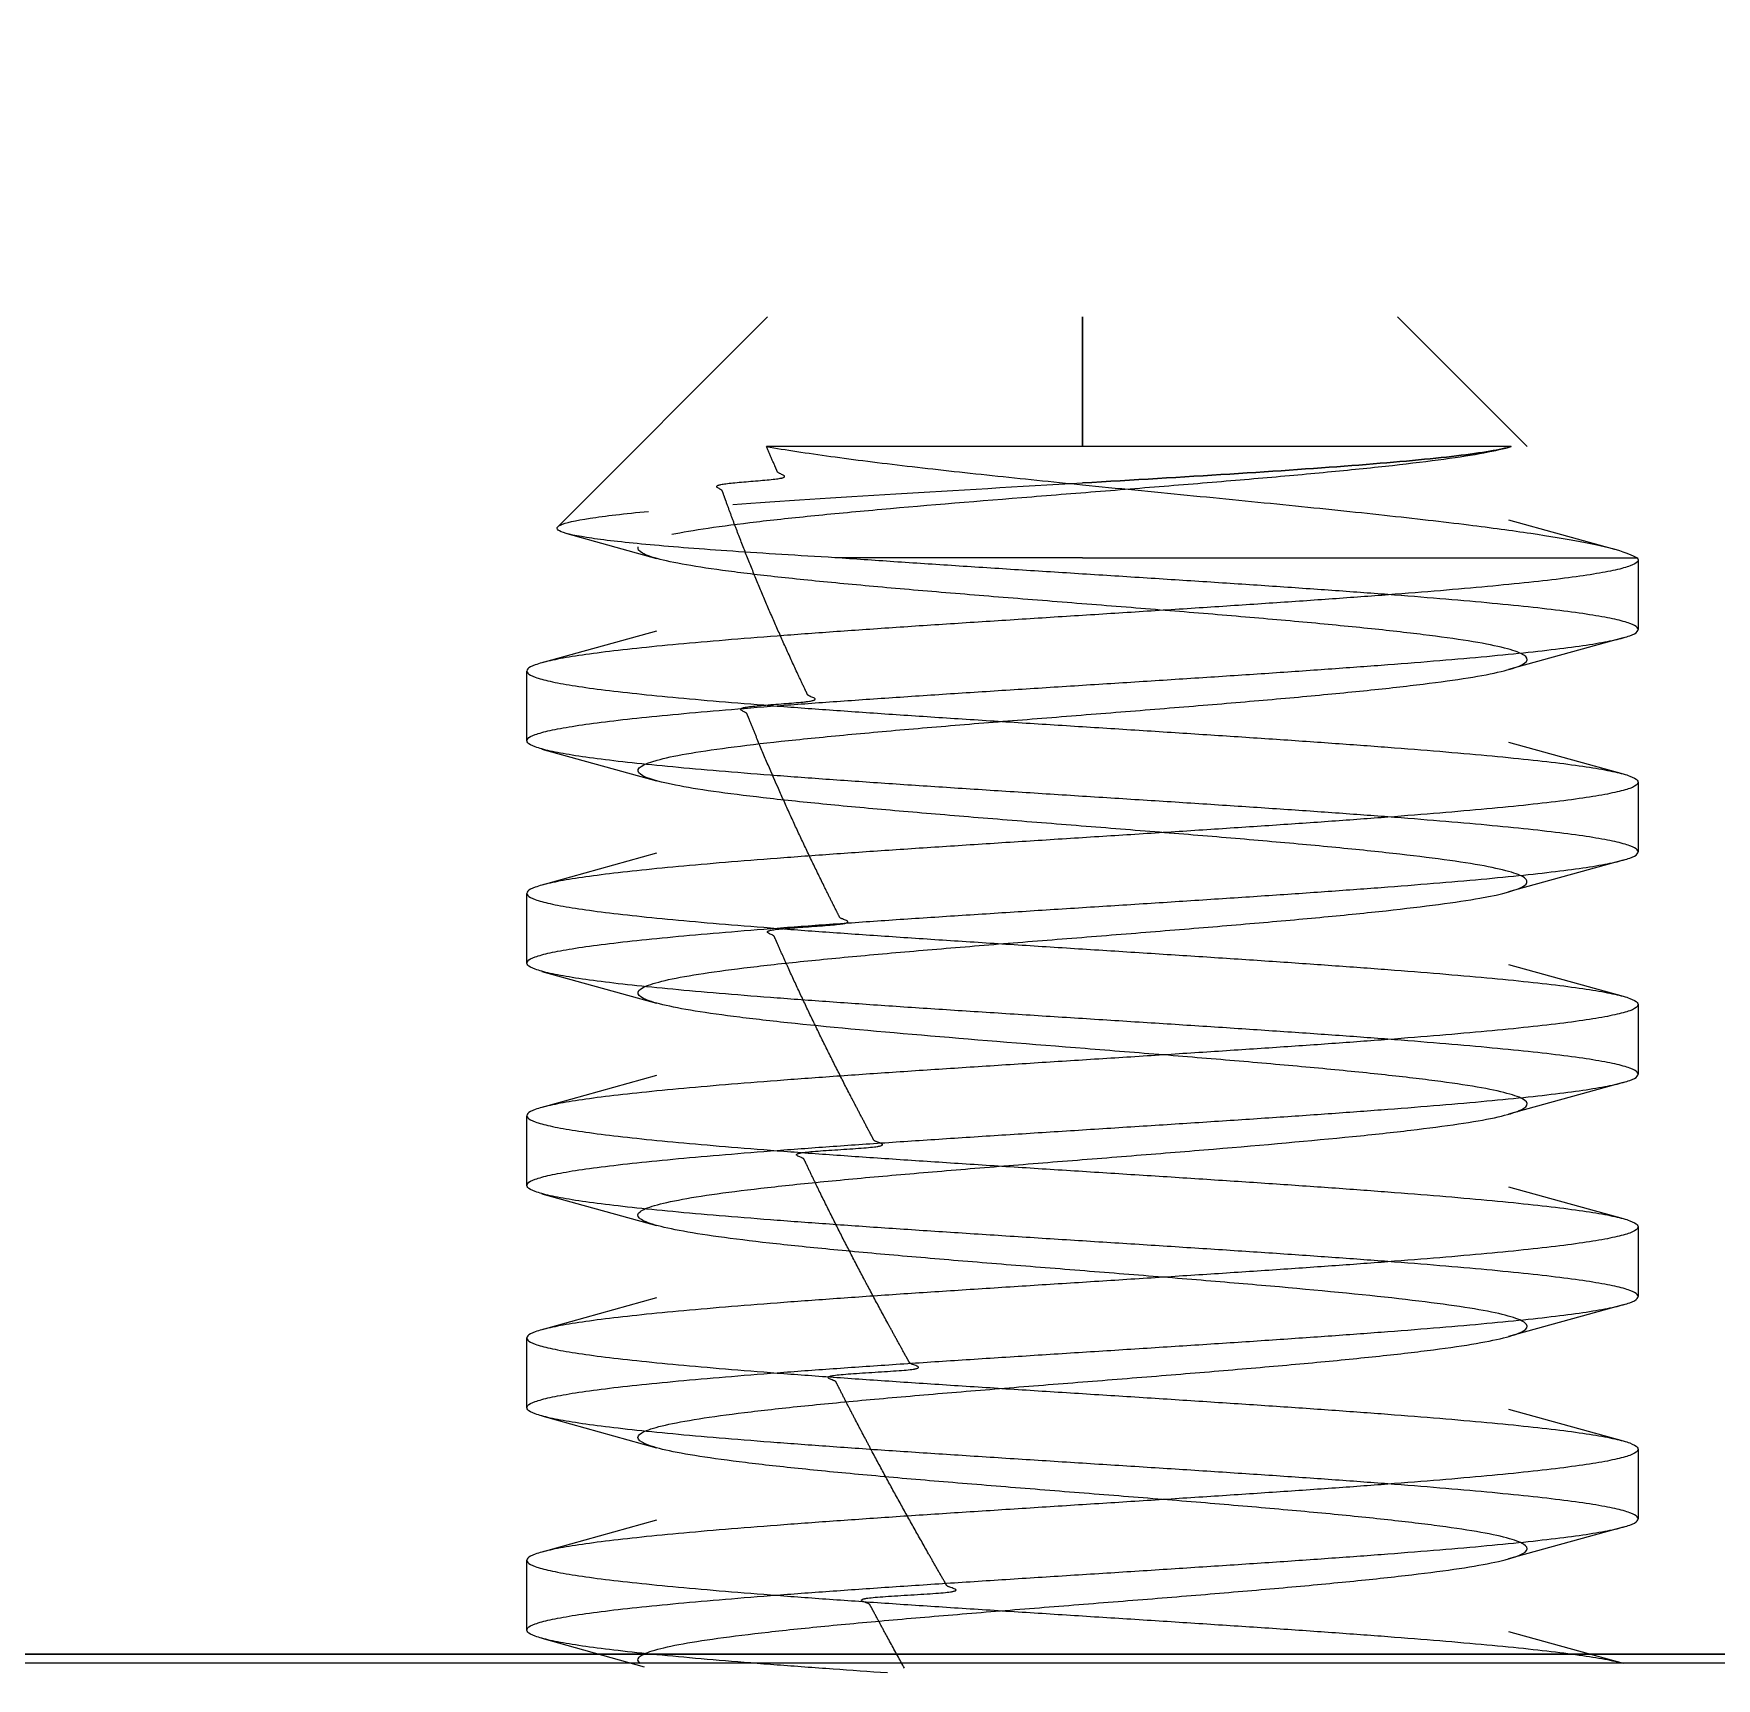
# Model space of a CAD drawing. Header units: millimetres. Extents: x -69706 to 52883, y -6882 to 68885.
# Drawn here: x 41356.4 to 41401.82, y 66761.33 to 66805.72 of the extents above; entities that cross this region are included whole.
import ezdxf

# ---------------------------------------------------------------- set-up
doc = ezdxf.new("R2010")
doc.units = ezdxf.units.MM
doc.layers.add('XFM7P20PCW$0$M-EQPM-2', color=252, linetype='Continuous', lineweight=9)
doc.layers.add('XFM7P20PCW$0$M-EQPM-3', color=252, linetype='Continuous', lineweight=9)
doc.layers.add('XFM7P20PCW$0$SH-TEXT', color=252, linetype='Continuous')
doc.styles.add('XFM7P20PCW$0$aa-txt', font='isocp.shx', dxfattribs={"bigfont": 'chineset'})
doc.dimstyles.new('XFM7P20PCW$0$adim-5', dxfattribs={"dimscale": 10, "dimtxt": 0.25, "dimasz": 0.25, "dimexe": 0.1, "dimexo": 0.5, "dimgap": 0.15, "dimtad": 0, "dimdec": 4, "dimlfac": 5, "dimdsep": 46, "dimtxsty": 'XFM7P20PCW$0$aa-txt', "dimcen": 2.5, "dimclrd": 3, "dimclre": 3, "dimclrt": 256, "dimadec": 0, "dimazin": 0, "dimtfac": 1, "dimtdec": 4, "dimtmove": 0, "dimatfit": 3, "dimfxl": 1, "dimtolj": 1, "dimtzin": 0, "dimarcsym": 0})

# ---------------------------------------------------------------- blocks, each defined once
blk = doc.blocks.new('XFM7P20PCW$0$A$C33a3deab')
at = {"layer": 'XFM7P20PCW$0$M-EQPM-2'}
for p, q in [((481.5, 2006), (478, 2002.5)), ((504.165, 2000.335), (498.5, 2006)), ((478.426, 2002.5), (490, 2002.5)), ((478.481, 2002.484), (478.498, 2002.479)), ((490, 2002.5), (498.531, 2002.5)), ((478.498, 2000.521), (475.641, 1999.728)), ((503.924, 2000.152), (501.502, 1999.479)), ((490, 1999.5), (475.029, 1999.5)), ((490, 1999.5), (496.682, 1999.5)), ((475, 1999.441), (475, 1997.559)), ((475.407, 1997.336), (478.498, 1996.479)), ((501.501, 1997.521), (504.593, 1996.664)), ((505, 1994.559), (505, 1996.441)), ((478.498, 1994.521), (475.407, 1993.664)), ((504.593, 1994.336), (501.502, 1993.479)), ((475, 1993.441), (475, 1991.559)), ((475.407, 1991.336), (478.499, 1990.479)), ((501.502, 1991.521), (504.593, 1990.664)), ((505, 1988.559), (505, 1990.441)), ((478.498, 1988.521), (475.407, 1987.664)), ((504.593, 1988.336), (501.502, 1987.479)), ((475, 1987.441), (475, 1985.559)), ((501.502, 1985.521), (504.593, 1984.664)), ((475.407, 1985.336), (478.498, 1984.479)), ((505, 1982.559), (505, 1984.441)), ((478.498, 1982.521), (475.407, 1981.664)), ((504.593, 1982.336), (501.502, 1981.479)), ((475, 1981.441), (475, 1979.559)), ((501.502, 1979.521), (504.593, 1978.664)), ((475.407, 1979.336), (478.498, 1978.479)), ((505, 1976.559), (505, 1978.441)), ((478.498, 1976.521), (475.407, 1975.664)), ((504.593, 1976.336), (501.502, 1975.479)), ((475, 1975.441), (475, 1973.559)), ((475.407, 1973.336), (478.498, 1972.479)), ((501.501, 1973.521), (504.593, 1972.664)), ((505, 1970.559), (505, 1972.441)), ((478.498, 1970.521), (475.407, 1969.664)), ((504.593, 1970.336), (501.833, 1969.571))]:
    blk.add_line(p, q, dxfattribs=at)
at = {"layer": 'XFM7P20PCW$0$M-EQPM-2', "flags": 128}
for points in [[(490, 2002.5), (490, 2003.375), (490, 2004.25), (490, 2005.125), (490, 2006)], [(490, 2006), (490, 2005.125), (490, 2004.25), (490, 2003.375), (490, 2002.5)]]:
    blk.add_lwpolyline(points, dxfattribs=at)
at = {"layer": 'XFM7P20PCW$0$M-EQPM-2'}
for points, knots in [([(490, 2001.518), (488.641, 2001.597), (485.946, 2001.756), (482.986, 2001.959), (481.048, 2002.123), (479.458, 2002.289), (478.702, 2002.415), (478.426, 2002.5)], [0, 0, 0, 0, 0.25, 0.5, 0.625, 0.75, 1, 1, 1, 1]), ([(501.086, 2000.131), (500.815, 2000.187), (500.156, 2000.3), (498.85, 2000.469), (497.262, 2000.638), (494.846, 2000.864), (492.09, 2001.09), (489.245, 2001.315), (487.131, 2001.485), (485.107, 2001.654), (483.245, 2001.823), (481.59, 2001.992), (480.195, 2002.161), (479.107, 2002.331), (478.613, 2002.444), (478.426, 2002.5)], [0.98632812, 0.98632812, 0.98632812, 0.98632812, 0.98730469, 0.98828125, 0.98925781, 0.99023438, 0.9921875, 0.99316406, 0.99414062, 0.99511719, 0.99609375, 0.99707031, 0.99804688, 0.99902344, 1, 1, 1, 1]), ([(478.426, 2002.5), (478.702, 2002.415), (479.458, 2002.289), (481.048, 2002.123), (482.986, 2001.959), (485.946, 2001.756), (488.641, 2001.597), (490, 2001.518)], [0, 0, 0, 0, 0.25, 0.375, 0.5, 0.75, 1, 1, 1, 1]), ([(494.805, 1969.528), (494.869, 1969.643), (494.964, 1969.814), (495.09, 1970.044), (495.184, 1970.215), (495.262, 1970.358), (495.324, 1970.472), (495.371, 1970.558), (495.409, 1970.63), (495.44, 1970.687), (495.464, 1970.73), (495.487, 1970.773), (495.51, 1970.816), (495.533, 1970.859), (495.556, 1970.902), (495.579, 1970.944), (495.602, 1970.987), (495.625, 1971.03), (495.644, 1971.066), (495.659, 1971.095), (495.671, 1971.116), (495.682, 1971.137), (495.694, 1971.159), (495.703, 1971.177), (495.711, 1971.191), (495.717, 1971.202), (495.722, 1971.213), (495.728, 1971.223), (495.734, 1971.234), (495.739, 1971.244), (495.747, 1971.255), (495.766, 1971.266), (495.788, 1971.277), (495.824, 1971.291), (495.873, 1971.309), (495.928, 1971.331), (495.96, 1971.349), (495.969, 1971.363), (495.967, 1971.374), (495.955, 1971.384), (495.929, 1971.395), (495.896, 1971.404), (495.861, 1971.411), (495.802, 1971.422), (495.667, 1971.438), (495.402, 1971.46), (495.079, 1971.481), (494.724, 1971.502), (494.364, 1971.524), (494.028, 1971.545), (493.744, 1971.567), (493.597, 1971.583), (493.532, 1971.594), (493.494, 1971.601), (493.458, 1971.61), (493.43, 1971.621), (493.415, 1971.631), (493.413, 1971.642), (493.424, 1971.656), (493.458, 1971.674), (493.519, 1971.696), (493.573, 1971.713), (493.612, 1971.728), (493.632, 1971.737), (493.648, 1971.745), (493.658, 1971.752), (493.666, 1971.761), (493.671, 1971.771), (493.677, 1971.781), (493.683, 1971.792), (493.689, 1971.803), (493.696, 1971.814), (493.704, 1971.828), (493.714, 1971.846), (493.726, 1971.867), (493.739, 1971.889), (493.751, 1971.91), (493.768, 1971.939), (493.788, 1971.974), (493.813, 1972.017), (493.838, 1972.06), (493.87, 1972.118), (493.912, 1972.189), (493.961, 1972.275), (494.01, 1972.361), (494.059, 1972.447), (494.108, 1972.533), (494.173, 1972.647), (494.254, 1972.79), (494.351, 1972.963), (494.449, 1973.135), (494.545, 1973.307), (494.641, 1973.478), (494.737, 1973.65), (494.832, 1973.822), (494.927, 1973.993), (495.022, 1974.165), (495.148, 1974.394), (495.273, 1974.623), (495.397, 1974.852), (495.49, 1975.023), (495.582, 1975.195), (495.659, 1975.338), (495.72, 1975.453), (495.765, 1975.539), (495.811, 1975.624), (495.871, 1975.739), (495.932, 1975.853), (495.992, 1975.967), (496.052, 1976.082), (496.112, 1976.197), (496.172, 1976.311), (496.216, 1976.397), (496.26, 1976.482), (496.297, 1976.554), (496.327, 1976.611), (496.349, 1976.654), (496.371, 1976.697), (496.4, 1976.754), (496.437, 1976.826), (496.474, 1976.898), (496.503, 1976.955), (496.525, 1976.998), (496.546, 1977.041), (496.565, 1977.077), (496.579, 1977.105), (496.59, 1977.127), (496.601, 1977.148), (496.612, 1977.169), (496.621, 1977.187), (496.628, 1977.202), (496.633, 1977.212), (496.639, 1977.223), (496.644, 1977.234), (496.649, 1977.244), (496.654, 1977.254), (496.66, 1977.263), (496.67, 1977.27), (496.683, 1977.278), (496.701, 1977.287), (496.735, 1977.302), (496.782, 1977.319), (496.834, 1977.341), (496.863, 1977.359), (496.872, 1977.373), (496.871, 1977.384), (496.858, 1977.395), (496.834, 1977.405), (496.803, 1977.414), (496.77, 1977.421), (496.714, 1977.432), (496.586, 1977.448), (496.334, 1977.47), (496.027, 1977.491), (495.687, 1977.513), (495.342, 1977.534), (495.018, 1977.556), (494.745, 1977.577), (494.602, 1977.593), (494.539, 1977.604), (494.502, 1977.611), (494.467, 1977.62), (494.44, 1977.631), (494.426, 1977.642), (494.424, 1977.652), (494.434, 1977.667), (494.468, 1977.685), (494.526, 1977.706), (494.579, 1977.724), (494.616, 1977.739), (494.636, 1977.747), (494.651, 1977.756), (494.661, 1977.763), (494.669, 1977.772), (494.673, 1977.781), (494.68, 1977.792), (494.686, 1977.803), (494.692, 1977.814), (494.698, 1977.824), (494.705, 1977.839), (494.715, 1977.857), (494.727, 1977.878), (494.739, 1977.9), (494.751, 1977.921), (494.767, 1977.95), (494.787, 1977.985), (494.811, 1978.028), (494.835, 1978.071), (494.858, 1978.114), (494.882, 1978.156), (494.906, 1978.199), (494.93, 1978.242), (494.953, 1978.285), (494.977, 1978.328), (495.009, 1978.386), (495.048, 1978.458), (495.096, 1978.544), (495.143, 1978.631), (495.19, 1978.716), (495.252, 1978.83), (495.33, 1978.973), (495.423, 1979.145), (495.516, 1979.317), (495.608, 1979.489), (495.7, 1979.66), (495.776, 1979.803), (495.836, 1979.918), (495.897, 1980.032), (495.972, 1980.176), (496.063, 1980.348), (496.152, 1980.519), (496.241, 1980.69), (496.33, 1980.862), (496.418, 1981.034), (496.506, 1981.205), (496.593, 1981.377), (496.679, 1981.549), (496.766, 1981.721), (496.851, 1981.892), (496.936, 1982.063), (497.021, 1982.235), (497.091, 1982.379), (497.147, 1982.493), (497.189, 1982.579), (497.23, 1982.665), (497.272, 1982.751), (497.313, 1982.836), (497.347, 1982.908), (497.375, 1982.965), (497.395, 1983.008), (497.416, 1983.051), (497.433, 1983.087), (497.446, 1983.115), (497.457, 1983.137), (497.467, 1983.158), (497.477, 1983.18), (497.485, 1983.198), (497.492, 1983.212), (497.497, 1983.223), (497.502, 1983.234), (497.508, 1983.244), (497.512, 1983.255), (497.517, 1983.265), (497.522, 1983.274), (497.532, 1983.281), (497.544, 1983.289), (497.561, 1983.298), (497.592, 1983.313), (497.636, 1983.33), (497.685, 1983.352), (497.713, 1983.37), (497.721, 1983.384), (497.719, 1983.395), (497.708, 1983.406), (497.686, 1983.416), (497.656, 1983.425), (497.626, 1983.432), (497.573, 1983.443), (497.453, 1983.459), (497.217, 1983.481), (496.927, 1983.502), (496.606, 1983.523), (496.278, 1983.545), (495.969, 1983.566), (495.707, 1983.588), (495.57, 1983.604), (495.51, 1983.614), (495.475, 1983.622), (495.441, 1983.63), (495.415, 1983.641), (495.401, 1983.652), (495.399, 1983.663), (495.409, 1983.677), (495.441, 1983.695), (495.498, 1983.716), (495.548, 1983.734), (495.584, 1983.748), (495.603, 1983.757), (495.617, 1983.765), (495.627, 1983.772), (495.634, 1983.781), (495.639, 1983.791), (495.645, 1983.802), (495.65, 1983.813), (495.656, 1983.824), (495.662, 1983.834), (495.669, 1983.849), (495.679, 1983.867), (495.691, 1983.888), (495.702, 1983.91), (495.714, 1983.931), (495.725, 1983.953), (495.737, 1983.975), (495.748, 1983.996), (495.759, 1984.018), (495.775, 1984.047), (495.794, 1984.083), (495.817, 1984.126), (495.839, 1984.169), (495.862, 1984.212), (495.885, 1984.254), (495.915, 1984.312), (495.953, 1984.383), (495.998, 1984.469), (496.043, 1984.554), (496.087, 1984.64), (496.132, 1984.726), (496.177, 1984.812), (496.222, 1984.898), (496.281, 1985.013), (496.355, 1985.156), (496.443, 1985.327), (496.53, 1985.499), (496.646, 1985.728), (496.79, 1986.014), (496.961, 1986.357), (497.101, 1986.644), (497.212, 1986.872), (497.295, 1987.044), (497.378, 1987.216), (497.459, 1987.387), (497.54, 1987.559), (497.621, 1987.731), (497.701, 1987.903), (497.781, 1988.074), (497.86, 1988.246), (497.925, 1988.389), (497.977, 1988.503), (498.016, 1988.589), (498.054, 1988.675), (498.093, 1988.761), (498.131, 1988.847), (498.163, 1988.919), (498.188, 1988.976), (498.207, 1989.019), (498.226, 1989.061), (498.242, 1989.097), (498.255, 1989.126), (498.264, 1989.147), (498.273, 1989.169), (498.283, 1989.19), (498.291, 1989.208), (498.297, 1989.222), (498.302, 1989.233), (498.306, 1989.244), (498.311, 1989.254), (498.316, 1989.265), (498.32, 1989.275), (498.325, 1989.284), (498.333, 1989.291), (498.345, 1989.299), (498.36, 1989.308), (498.389, 1989.323), (498.43, 1989.341), (498.475, 1989.362), (498.5, 1989.38), (498.508, 1989.395), (498.507, 1989.405), (498.496, 1989.416), (498.476, 1989.427), (498.443, 1989.438), (498.398, 1989.448), (498.335, 1989.459), (498.224, 1989.474), (498.042, 1989.492), (497.772, 1989.513), (497.472, 1989.535), (497.164, 1989.556), (496.873, 1989.578), (496.625, 1989.599), (496.495, 1989.616), (496.438, 1989.626), (496.404, 1989.633), (496.372, 1989.642), (496.347, 1989.653), (496.335, 1989.664), (496.333, 1989.675), (496.342, 1989.689), (496.373, 1989.707), (496.426, 1989.728), (496.474, 1989.746), (496.508, 1989.76), (496.53, 1989.771), (496.545, 1989.781), (496.554, 1989.791), (496.559, 1989.801), (496.565, 1989.813), (496.571, 1989.825), (496.576, 1989.835), (496.582, 1989.846), (496.589, 1989.86), (496.598, 1989.878), (496.609, 1989.9), (496.62, 1989.921), (496.631, 1989.942), (496.645, 1989.971), (496.663, 1990.007), (496.685, 1990.05), (496.706, 1990.093), (496.728, 1990.136), (496.749, 1990.179), (496.778, 1990.236), (496.814, 1990.308), (496.857, 1990.394), (496.899, 1990.479), (496.942, 1990.565), (496.998, 1990.68), (497.097, 1990.88), (497.236, 1991.166), (497.401, 1991.509), (497.564, 1991.853), (497.724, 1992.196), (497.882, 1992.539), (498.038, 1992.883), (498.242, 1993.34), (498.442, 1993.798), (498.612, 1994.199), (498.708, 1994.429), (498.767, 1994.571), (498.814, 1994.685), (498.849, 1994.771), (498.885, 1994.857), (498.914, 1994.929), (498.937, 1994.987), (498.954, 1995.03), (498.972, 1995.073), (498.986, 1995.109), (498.998, 1995.138), (499.006, 1995.159), (499.015, 1995.181), (499.023, 1995.202), (499.031, 1995.22), (499.036, 1995.234), (499.041, 1995.245), (499.045, 1995.256), (499.049, 1995.266), (499.053, 1995.277), (499.057, 1995.287), (499.062, 1995.295), (499.069, 1995.303), (499.08, 1995.311), (499.094, 1995.32), (499.12, 1995.334), (499.157, 1995.352), (499.198, 1995.373), (499.221, 1995.391), (499.228, 1995.405), (499.227, 1995.416), (499.217, 1995.427), (499.198, 1995.438), (499.174, 1995.446), (499.148, 1995.454), (499.104, 1995.464), (499.003, 1995.48), (498.803, 1995.502), (498.556, 1995.523), (498.279, 1995.545), (497.993, 1995.566), (497.721, 1995.588), (497.528, 1995.606), (497.407, 1995.62), (497.338, 1995.631), (497.288, 1995.642), (497.252, 1995.652), (497.228, 1995.663), (497.217, 1995.674), (497.215, 1995.685), (497.224, 1995.699), (497.252, 1995.717), (497.303, 1995.738), (497.348, 1995.756), (497.38, 1995.771), (497.397, 1995.78), (497.409, 1995.788), (497.418, 1995.795), (497.424, 1995.804), (497.428, 1995.814), (497.434, 1995.825), (497.439, 1995.835), (497.444, 1995.846), (497.449, 1995.857), (497.456, 1995.871), (497.464, 1995.889), (497.475, 1995.91), (497.485, 1995.932), (497.495, 1995.953), (497.515, 1995.996), (497.546, 1996.061), (497.586, 1996.146), (497.626, 1996.232), (497.68, 1996.346), (497.746, 1996.489), (497.825, 1996.661), (497.904, 1996.833), (497.982, 1997.004), (498.059, 1997.176), (498.136, 1997.348), (498.212, 1997.52), (498.288, 1997.691), (498.363, 1997.862), (498.437, 1998.035), (498.511, 1998.207), (498.608, 1998.435), (498.728, 1998.721), (498.87, 1999.065), (499.008, 1999.408), (499.122, 1999.694), (499.211, 1999.924), (499.278, 2000.095), (499.332, 2000.238), (499.376, 2000.353), (499.408, 2000.439), (499.441, 2000.525), (499.467, 2000.597), (499.489, 2000.655), (499.505, 2000.697), (499.52, 2000.74), (499.536, 2000.783), (499.552, 2000.826), (499.568, 2000.869), (499.583, 2000.912), (499.599, 2000.954), (499.615, 2000.997), (499.627, 2001.033), (499.638, 2001.062), (499.646, 2001.083), (499.653, 2001.105), (499.661, 2001.126), (499.669, 2001.148), (499.676, 2001.169), (499.684, 2001.191), (499.692, 2001.212), (499.698, 2001.23), (499.703, 2001.244), (499.707, 2001.255), (499.711, 2001.266), (499.715, 2001.277), (499.719, 2001.287), (499.722, 2001.297), (499.726, 2001.306), (499.733, 2001.313), (499.742, 2001.321), (499.755, 2001.33), (499.778, 2001.345), (499.811, 2001.363), (499.848, 2001.384), (499.868, 2001.402), (499.874, 2001.416), (499.873, 2001.427), (499.865, 2001.438), (499.848, 2001.449), (499.826, 2001.457), (499.803, 2001.465), (499.764, 2001.475), (499.674, 2001.492), (499.495, 2001.513), (499.271, 2001.534), (499.02, 2001.556), (498.758, 2001.577), (498.509, 2001.599), (498.295, 2001.62), (498.182, 2001.636), (498.132, 2001.647), (498.102, 2001.654), (498.074, 2001.663), (498.053, 2001.674), (498.042, 2001.685), (498.04, 2001.695), (498.048, 2001.71), (498.075, 2001.727), (498.121, 2001.749), (498.163, 2001.767), (498.193, 2001.781), (498.209, 2001.79), (498.22, 2001.798), (498.228, 2001.805), (498.234, 2001.814), (498.238, 2001.824), (498.243, 2001.835), (498.248, 2001.845), (498.252, 2001.856), (498.257, 2001.867), (498.263, 2001.881), (498.271, 2001.899), (498.281, 2001.92), (498.29, 2001.942), (498.299, 2001.963), (498.312, 2001.992), (498.327, 2002.028), (498.346, 2002.071), (498.365, 2002.114), (498.39, 2002.171), (498.421, 2002.243), (498.458, 2002.329), (498.495, 2002.414), (498.519, 2002.471), (498.531, 2002.5)], [0.8125, 0.8125, 0.8125, 0.8125, 0.8144531, 0.8154297, 0.8164062, 0.8173828, 0.8178711, 0.8183594, 0.8188477, 0.8190918, 0.8193359, 0.8195801, 0.8198242, 0.8200684, 0.8203125, 0.8205566, 0.8208008, 0.8210449, 0.8212891, 0.8214111, 0.8215332, 0.8216553, 0.8217773, 0.8218994, 0.8219604, 0.8220215, 0.8220825, 0.8221436, 0.8222046, 0.822258, 0.8223267, 0.8223877, 0.8224487, 0.8225098, 0.8226318, 0.8227539, 0.822876, 0.822937, 0.822998, 0.8230591, 0.8231201, 0.8231812, 0.8232117, 0.8232422, 0.8233643, 0.8234863, 0.8236084, 0.8237305, 0.8238525, 0.8239746, 0.8240967, 0.8242188, 0.8242493, 0.8242798, 0.8243408, 0.8244019, 0.8244629, 0.8245239, 0.824585, 0.824707, 0.8248291, 0.8249512, 0.8250122, 0.8250732, 0.8251038, 0.8251495, 0.8251934, 0.8252563, 0.8253174, 0.8253784, 0.8254395, 0.8255005, 0.8255615, 0.8256836, 0.8258057, 0.8259277, 0.8260498, 0.8261719, 0.826416, 0.8266602, 0.8269043, 0.8271484, 0.8276367, 0.828125, 0.8286133, 0.8291016, 0.8295898, 0.8300781, 0.8310547, 0.8320312, 0.8330078, 0.8339844, 0.8349609, 0.8359375, 0.8369141, 0.8378906, 0.8388672, 0.8398438, 0.8417969, 0.8427734, 0.84375, 0.8447266, 0.8457031, 0.8461914, 0.8466797, 0.847168, 0.8476562, 0.8486328, 0.8491211, 0.8496094, 0.8505859, 0.8510742, 0.8515625, 0.8520508, 0.8525391, 0.8527832, 0.8530273, 0.8532715, 0.8535156, 0.8540039, 0.8544922, 0.8547363, 0.8549805, 0.8552246, 0.8554688, 0.8555908, 0.8557129, 0.855835, 0.855957, 0.8560791, 0.8561401, 0.8562012, 0.8562622, 0.8563232, 0.8563843, 0.8564377, 0.8564911, 0.8565369, 0.8565674, 0.8566284, 0.8566895, 0.8568115, 0.8569336, 0.8570557, 0.8571167, 0.8571777, 0.8572388, 0.8572998, 0.8573608, 0.8573914, 0.8574219, 0.8575439, 0.857666, 0.8577881, 0.8579102, 0.8580322, 0.8581543, 0.8582764, 0.8583984, 0.858429, 0.8584595, 0.8585205, 0.8585815, 0.8586426, 0.8587036, 0.8587646, 0.8588867, 0.8590088, 0.8591309, 0.8591919, 0.8592529, 0.8592834, 0.8593292, 0.8593731, 0.859436, 0.8594971, 0.8595581, 0.8596191, 0.8596802, 0.8597412, 0.8598633, 0.8599854, 0.8601074, 0.8602295, 0.8603516, 0.8605957, 0.8608398, 0.861084, 0.8613281, 0.8615723, 0.8618164, 0.8620605, 0.8623047, 0.8625488, 0.862793, 0.8632812, 0.8637695, 0.8642578, 0.8647461, 0.8652344, 0.8662109, 0.8671875, 0.8681641, 0.8691406, 0.8701172, 0.8710938, 0.871582, 0.8720703, 0.8730469, 0.8740234, 0.875, 0.8759766, 0.8769531, 0.8779297, 0.8789062, 0.8798828, 0.8808594, 0.8818359, 0.8828125, 0.8837891, 0.8847656, 0.8857422, 0.8862305, 0.8867188, 0.887207, 0.8876953, 0.8881836, 0.8886719, 0.888916, 0.8891602, 0.8894043, 0.8896484, 0.8897705, 0.8898926, 0.8900146, 0.8901367, 0.8902588, 0.8903198, 0.8903809, 0.8904419, 0.8905029, 0.890564, 0.8906174, 0.8906708, 0.8907166, 0.8907471, 0.8908081, 0.8908691, 0.8909912, 0.8911133, 0.8912354, 0.8912964, 0.8913574, 0.8914185, 0.8914795, 0.8915405, 0.891571, 0.8916016, 0.8917236, 0.8918457, 0.8919678, 0.8920898, 0.8922119, 0.892334, 0.8924561, 0.8925781, 0.8926086, 0.8926392, 0.8927002, 0.8927612, 0.8928223, 0.8928833, 0.8929443, 0.8930664, 0.8931885, 0.8933105, 0.8933716, 0.8934326, 0.8934631, 0.8935089, 0.8935528, 0.8936157, 0.8936768, 0.8937378, 0.8937988, 0.8938599, 0.8939209, 0.894043, 0.894165, 0.8942871, 0.8944092, 0.8945312, 0.8946533, 0.8947754, 0.8948975, 0.8950195, 0.8952637, 0.8955078, 0.895752, 0.8959961, 0.8962402, 0.8964844, 0.8969727, 0.8974609, 0.8979492, 0.8984375, 0.8989258, 0.8994141, 0.8999023, 0.9003906, 0.9013672, 0.9023438, 0.9033203, 0.9042969, 0.90625, 0.9082031, 0.9101562, 0.9111328, 0.9121094, 0.9130859, 0.9140625, 0.9150391, 0.9160156, 0.9169922, 0.9179688, 0.9189453, 0.9199219, 0.9204102, 0.9208984, 0.9213867, 0.921875, 0.9223633, 0.9228516, 0.9230957, 0.9233398, 0.923584, 0.9238281, 0.9239502, 0.9240723, 0.9241943, 0.9243164, 0.9244385, 0.9244995, 0.9245605, 0.9246216, 0.9246826, 0.9247437, 0.9247971, 0.9248505, 0.9248962, 0.9249268, 0.9249878, 0.9250488, 0.9251709, 0.925293, 0.925415, 0.9254761, 0.9255371, 0.9255981, 0.9256592, 0.9257202, 0.9257812, 0.9258423, 0.9259033, 0.9260254, 0.9261475, 0.9262695, 0.9263916, 0.9265137, 0.9266357, 0.9267578, 0.9267883, 0.9268188, 0.9268799, 0.9269409, 0.927002, 0.927063, 0.927124, 0.9272461, 0.9273682, 0.9274902, 0.9275513, 0.9276123, 0.9276733, 0.9277191, 0.9277802, 0.9278564, 0.9279175, 0.9279785, 0.9280396, 0.9281006, 0.9282227, 0.9283447, 0.9284668, 0.9285889, 0.9287109, 0.9289551, 0.9291992, 0.9294434, 0.9296875, 0.9299316, 0.9301758, 0.9306641, 0.9311523, 0.9316406, 0.9321289, 0.9326172, 0.9335938, 0.9355469, 0.9375, 0.9394531, 0.9414062, 0.9433594, 0.9453125, 0.9472656, 0.9511719, 0.953125, 0.9541016, 0.9550781, 0.9555664, 0.9560547, 0.956543, 0.9570312, 0.9572754, 0.9575195, 0.9577637, 0.9580078, 0.9581299, 0.958252, 0.958374, 0.9584961, 0.9586182, 0.9586792, 0.9587402, 0.9588013, 0.9588623, 0.9589233, 0.9589767, 0.9590302, 0.9590759, 0.9591064, 0.9591675, 0.9592285, 0.9593506, 0.9594727, 0.9595947, 0.9596558, 0.9597168, 0.9597778, 0.9598389, 0.9598999, 0.9599304, 0.9599609, 0.960083, 0.9602051, 0.9603271, 0.9604492, 0.9605713, 0.9606934, 0.9608154, 0.9608765, 0.9609375, 0.9609985, 0.9610596, 0.9611206, 0.9611816, 0.9612427, 0.9613037, 0.9614258, 0.9615479, 0.9616699, 0.961731, 0.961792, 0.9618225, 0.9618683, 0.9619122, 0.9619751, 0.9620361, 0.9620972, 0.9621582, 0.9622192, 0.9622803, 0.9624023, 0.9625244, 0.9626465, 0.9627686, 0.9628906, 0.9633789, 0.9638672, 0.9643555, 0.9648438, 0.9658203, 0.9667969, 0.9677734, 0.96875, 0.9697266, 0.9707031, 0.9716797, 0.9726562, 0.9736328, 0.9746094, 0.9755859, 0.9765625, 0.9785156, 0.9804688, 0.9824219, 0.984375, 0.9853516, 0.9863281, 0.9873047, 0.987793, 0.9882812, 0.9887695, 0.9892578, 0.989502, 0.9897461, 0.9899902, 0.9902344, 0.9904785, 0.9907227, 0.9909668, 0.9912109, 0.9914551, 0.9916992, 0.9918213, 0.9919434, 0.9920654, 0.9921875, 0.9923096, 0.9924316, 0.9925537, 0.9926758, 0.9927979, 0.9928589, 0.9929199, 0.992981, 0.993042, 0.993103, 0.9931564, 0.9932098, 0.9932556, 0.9932861, 0.9933472, 0.9934082, 0.9935303, 0.9936523, 0.9937744, 0.9938354, 0.9938965, 0.9939575, 0.9940186, 0.9940796, 0.9941101, 0.9941406, 0.9942627, 0.9943848, 0.9945068, 0.9946289, 0.994751, 0.994873, 0.9949951, 0.9951172, 0.9951477, 0.9951782, 0.9952393, 0.9953003, 0.9953613, 0.9954224, 0.9954834, 0.9956055, 0.9957275, 0.9958496, 0.9959106, 0.9959717, 0.9960022, 0.996048, 0.9960918, 0.9961548, 0.9962158, 0.9962769, 0.9963379, 0.9963989, 0.99646, 0.996582, 0.9967041, 0.9968262, 0.9969482, 0.9970703, 0.9973145, 0.9975586, 0.9978027, 0.9980469, 0.9985352, 0.9990234, 0.9995117, 1, 1, 1, 1]), ([(490, 2001.468), (489.063, 2001.374), (487.165, 2001.188), (484.389, 2000.916), (481.803, 2000.647), (479.611, 2000.396), (477.845, 2000.158), (476.053, 1999.862), (475.273, 1999.643), (475.029, 1999.5)], [0, 0, 0, 0, 0.133333, 0.266667, 0.4, 0.533333, 0.65, 0.766667, 1, 1, 1, 1]), ([(501.94, 1969.66), (502.011, 1969.716), (502.028, 1969.829), (501.674, 1969.999), (500.954, 1970.168), (499.894, 1970.337), (498.528, 1970.506), (496.88, 1970.676), (495.015, 1970.846), (493.007, 1971.015), (490.908, 1971.183), (488.767, 1971.353), (486.661, 1971.523), (484.673, 1971.692), (482.852, 1971.861), (480.715, 1972.087), (478.732, 1972.37), (477.924, 1972.651), (478.035, 1972.876), (478.492, 1973.046), (479.311, 1973.216), (480.462, 1973.384), (481.91, 1973.553), (483.62, 1973.723), (485.528, 1973.893), (487.568, 1974.062), (489.684, 1974.23), (491.82, 1974.4), (493.899, 1974.569), (495.845, 1974.738), (497.611, 1974.907), (499.144, 1975.077), (500.389, 1975.246), (501.307, 1975.415), (501.869, 1975.584), (502.065, 1975.754), (501.877, 1975.923), (501.319, 1976.092), (500.407, 1976.261), (499.17, 1976.431), (497.644, 1976.6), (495.875, 1976.77), (493.925, 1976.939), (491.856, 1977.108), (489.729, 1977.277), (487.597, 1977.447), (485.545, 1977.617), (483.646, 1977.785), (481.941, 1977.954), (480.477, 1978.124), (479.315, 1978.294), (478.498, 1978.463), (478.039, 1978.632), (477.95, 1978.801), (478.244, 1978.971), (479.123, 1979.197), (481.095, 1979.478), (483.995, 1979.761), (486.651, 1979.987), (488.743, 1980.156), (490.875, 1980.324), (492.987, 1980.494), (495.004, 1980.664), (496.856, 1980.833), (498.496, 1981.001), (499.875, 1981.171), (500.945, 1981.341), (501.665, 1981.51), (502.025, 1981.678), (502.007, 1981.848), (501.61, 1982.017), (500.854, 1982.186), (499.758, 1982.355), (498.354, 1982.525), (496.684, 1982.694), (494.811, 1982.863), (492.789, 1983.032), (490.675, 1983.202), (488.539, 1983.371), (485.752, 1983.597), (483.197, 1983.822), (481.096, 1984.048), (479.798, 1984.218), (478.821, 1984.387), (478.201, 1984.556), (477.942, 1984.725), (478.065, 1984.895), (478.565, 1985.065), (479.421, 1985.234), (480.605, 1985.402), (482.089, 1985.572), (483.827, 1985.742), (485.748, 1985.911), (487.801, 1986.08), (490.636, 1986.306), (494.191, 1986.589), (497.3, 1986.87), (499.299, 1987.096), (500.51, 1987.265), (501.391, 1987.435), (501.91, 1987.604), (502.062, 1987.773), (501.832, 1987.942), (501.232, 1988.112), (500.282, 1988.281), (499.014, 1988.45), (497.455, 1988.619), (495.66, 1988.789), (493.699, 1988.958), (491.622, 1989.127), (489.485, 1989.296), (487.364, 1989.466), (485.333, 1989.635), (483.45, 1989.803), (481.763, 1989.973), (480.337, 1990.143), (478.841, 1990.368), (478.026, 1990.593), (477.963, 1990.819), (478.296, 1990.989), (478.994, 1991.158), (480.036, 1991.327), (481.387, 1991.496), (483.019, 1991.666), (484.868, 1991.836), (486.867, 1992.004), (488.964, 1992.173), (491.11, 1992.343), (493.223, 1992.514), (495.217, 1992.682), (497.047, 1992.851), (498.666, 1993.02), (500.012, 1993.19), (501.386, 1993.416), (502.232, 1993.697), (501.81, 1993.98), (500.745, 1994.206), (499.612, 1994.375), (498.179, 1994.544), (496.483, 1994.713), (494.585, 1994.883), (492.551, 1995.052), (490.437, 1995.221), (488.3, 1995.39), (486.216, 1995.56), (484.261, 1995.729), (482.484, 1995.898), (480.934, 1996.067), (479.672, 1996.237), (478.736, 1996.406), (478.153, 1996.575), (477.936, 1996.744), (478.103, 1996.914), (478.639, 1997.083), (479.532, 1997.252), (480.752, 1997.421), (482.264, 1997.591), (484.019, 1997.76), (485.957, 1997.929), (488.023, 1998.098), (490.151, 1998.267), (492.282, 1998.437), (494.337, 1998.606), (496.247, 1998.775), (497.966, 1998.944), (499.446, 1999.114), (500.626, 1999.285), (501.464, 1999.453), (501.944, 1999.622), (502.018, 1999.735), (501.991, 1999.792)], [0.8105469, 0.8105469, 0.8105469, 0.8105469, 0.8115234, 0.8125, 0.8134766, 0.8144531, 0.8154297, 0.8164062, 0.8173828, 0.8183594, 0.8193359, 0.8203125, 0.8212891, 0.8222656, 0.8232422, 0.8242188, 0.8261719, 0.828125, 0.8291016, 0.8300781, 0.8310547, 0.8320312, 0.8330078, 0.8339844, 0.8349609, 0.8359375, 0.8369141, 0.8378906, 0.8388672, 0.8398438, 0.8408203, 0.8417969, 0.8427734, 0.84375, 0.8447266, 0.8457031, 0.8466797, 0.8476562, 0.8486328, 0.8496094, 0.8505859, 0.8515625, 0.8525391, 0.8535156, 0.8544922, 0.8554688, 0.8564453, 0.8574219, 0.8583984, 0.859375, 0.8603516, 0.8613281, 0.8623047, 0.8632812, 0.8642578, 0.8652344, 0.8671875, 0.8691406, 0.8701172, 0.8710938, 0.8720703, 0.8730469, 0.8740234, 0.875, 0.8759766, 0.8769531, 0.8779297, 0.8789062, 0.8798828, 0.8808594, 0.8818359, 0.8828125, 0.8837891, 0.8847656, 0.8857422, 0.8867188, 0.8876953, 0.8886719, 0.8896484, 0.890625, 0.8925781, 0.8935547, 0.8945312, 0.8955078, 0.8964844, 0.8974609, 0.8984375, 0.8994141, 0.9003906, 0.9013672, 0.9023438, 0.9033203, 0.9042969, 0.9052734, 0.90625, 0.9082031, 0.9101562, 0.9111328, 0.9121094, 0.9130859, 0.9140625, 0.9150391, 0.9160156, 0.9169922, 0.9179688, 0.9189453, 0.9199219, 0.9208984, 0.921875, 0.9228516, 0.9238281, 0.9248047, 0.9257812, 0.9267578, 0.9277344, 0.9287109, 0.9296875, 0.9316406, 0.9326172, 0.9335938, 0.9345703, 0.9355469, 0.9365234, 0.9375, 0.9384766, 0.9394531, 0.9404297, 0.9414062, 0.9423828, 0.9433594, 0.9443359, 0.9453125, 0.9462891, 0.9472656, 0.9492188, 0.9511719, 0.9521484, 0.953125, 0.9541016, 0.9550781, 0.9560547, 0.9570312, 0.9580078, 0.9589844, 0.9599609, 0.9609375, 0.9619141, 0.9628906, 0.9638672, 0.9648438, 0.9658203, 0.9667969, 0.9677734, 0.96875, 0.9697266, 0.9707031, 0.9716797, 0.9726562, 0.9736328, 0.9746094, 0.9755859, 0.9765625, 0.9775391, 0.9785156, 0.9794922, 0.9804688, 0.9814453, 0.9824219, 0.9833984, 0.984375, 0.984375, 0.984375, 0.984375]), ([(495.264, 1969.401), (495.764, 1969.435), (496.788, 1969.507), (498.261, 1969.615), (499.663, 1969.726), (500.935, 1969.837), (502.059, 1969.948), (503.02, 1970.059), (503.804, 1970.17), (504.402, 1970.281), (504.805, 1970.393), (505.008, 1970.503), (505.008, 1970.615), (504.806, 1970.726), (504.402, 1970.837), (503.804, 1970.948), (503.02, 1971.059), (502.059, 1971.17), (500.935, 1971.281), (499.664, 1971.392), (498.261, 1971.504), (496.747, 1971.615), (495.142, 1971.726), (493.467, 1971.837), (491.745, 1971.948), (490.582, 1972.022), (490, 1972.059)], [0.1141298, 0.1141298, 0.1141298, 0.1141298, 0.1481481, 0.1851852, 0.2222222, 0.2592593, 0.2962963, 0.3333333, 0.3703704, 0.4074074, 0.4444444, 0.4814815, 0.5185185, 0.5555556, 0.5925926, 0.6296296, 0.6666667, 0.7037037, 0.7407407, 0.7777778, 0.8148148, 0.8518519, 0.8888889, 0.9259259, 0.962963, 1, 1, 1, 1]), ([(490, 1970.941), (489.418, 1970.904), (488.255, 1970.83), (486.533, 1970.718), (484.858, 1970.608), (483.253, 1970.496), (481.739, 1970.385), (480.337, 1970.274), (479.065, 1970.163), (477.941, 1970.052), (476.98, 1969.941), (476.196, 1969.83), (475.699, 1969.737), (475.473, 1969.682), (475.407, 1969.664)], [0, 0, 0, 0, 0.037037, 0.0740741, 0.1111111, 0.1481481, 0.1851852, 0.2222222, 0.2592593, 0.2962963, 0.3333333, 0.3703704, 0.4074074, 0.4256959, 0.4256959, 0.4256959, 0.4256959])]:
    blk.add_open_spline(points, degree=3, knots=knots, dxfattribs=at)
for points in [[(498.531, 2002.5), (498.017, 2002.41), (496.85, 2002.233), (494.773, 2001.973), (492.462, 2001.717), (490.826, 2001.551), (490, 2001.468)], [(499.443, 2000.938), (498.154, 2001.033), (495.148, 2001.224), (491.703, 2001.42), (490, 2001.518)], [(496.682, 1999.5), (497.674, 1999.557), (499.531, 1999.672), (501.783, 1999.846), (503.374, 2000.022), (504.208, 2000.201), (504.229, 2000.381), (503.424, 2000.564), (502.363, 2000.688), (501.715, 2000.75)], [(475.029, 1999.5), (474.993, 1999.463), (474.988, 1999.389), (475.186, 1999.277), (475.585, 1999.166), (476.18, 1999.055), (476.962, 1998.943), (477.922, 1998.832), (479.046, 1998.721), (480.318, 1998.609), (481.722, 1998.497), (483.239, 1998.386), (484.847, 1998.275), (486.525, 1998.163), (488.251, 1998.052), (489.417, 1997.978), (490, 1997.941)], [(490, 1999.059), (490.577, 1999.096), (491.731, 1999.169), (493.44, 1999.28), (495.102, 1999.39), (496.165, 1999.463), (496.682, 1999.5)], [(490, 1996.059), (489.418, 1996.096), (488.255, 1996.17), (486.533, 1996.282), (484.858, 1996.392), (483.253, 1996.504), (481.739, 1996.615), (480.337, 1996.726), (479.065, 1996.837), (477.941, 1996.948), (476.98, 1997.059), (476.196, 1997.17), (475.598, 1997.281), (475.195, 1997.393), (474.992, 1997.503), (474.992, 1997.615), (475.194, 1997.726), (475.598, 1997.837), (476.196, 1997.948), (476.98, 1998.059), (477.941, 1998.17), (479.065, 1998.281), (480.336, 1998.392), (481.739, 1998.504), (483.253, 1998.615), (484.858, 1998.726), (486.533, 1998.837), (488.255, 1998.948), (489.418, 1999.022), (490, 1999.059)], [(490, 1997.941), (490.582, 1997.904), (491.745, 1997.83), (493.467, 1997.718), (495.142, 1997.608), (496.747, 1997.496), (498.261, 1997.385), (499.663, 1997.274), (500.935, 1997.163), (502.059, 1997.052), (503.02, 1996.941), (503.804, 1996.83), (504.402, 1996.719), (504.805, 1996.607), (505.008, 1996.497), (505.008, 1996.385), (504.806, 1996.274), (504.402, 1996.163), (503.804, 1996.052), (503.02, 1995.941), (502.059, 1995.83), (500.935, 1995.719), (499.664, 1995.608), (498.261, 1995.496), (496.747, 1995.385), (495.142, 1995.274), (493.467, 1995.163), (491.745, 1995.052), (490.582, 1994.978), (490, 1994.941)], [(490, 1993.059), (490.582, 1993.096), (491.745, 1993.17), (493.467, 1993.282), (495.142, 1993.392), (496.747, 1993.504), (498.261, 1993.615), (499.663, 1993.726), (500.935, 1993.837), (502.059, 1993.948), (503.02, 1994.059), (503.804, 1994.17), (504.402, 1994.281), (504.805, 1994.393), (505.008, 1994.503), (505.008, 1994.615), (504.806, 1994.726), (504.402, 1994.837), (503.804, 1994.948), (503.02, 1995.059), (502.059, 1995.17), (500.935, 1995.281), (499.664, 1995.392), (498.261, 1995.504), (496.747, 1995.615), (495.142, 1995.726), (493.467, 1995.837), (491.745, 1995.948), (490.582, 1996.022), (490, 1996.059)], [(490, 1994.941), (489.418, 1994.904), (488.255, 1994.83), (486.533, 1994.718), (484.858, 1994.608), (483.253, 1994.496), (481.739, 1994.385), (480.337, 1994.274), (479.065, 1994.163), (477.941, 1994.052), (476.98, 1993.941), (476.196, 1993.83), (475.598, 1993.719), (475.195, 1993.607), (474.992, 1993.497), (474.992, 1993.385), (475.194, 1993.274), (475.598, 1993.163), (476.196, 1993.052), (476.98, 1992.941), (477.941, 1992.83), (479.065, 1992.719), (480.336, 1992.608), (481.739, 1992.496), (483.253, 1992.385), (484.858, 1992.274), (486.533, 1992.163), (488.255, 1992.052), (489.418, 1991.978), (490, 1991.941)], [(490, 1990.059), (489.418, 1990.096), (488.255, 1990.17), (486.533, 1990.282), (484.858, 1990.392), (483.253, 1990.504), (481.739, 1990.615), (480.337, 1990.726), (479.065, 1990.837), (477.941, 1990.948), (476.98, 1991.059), (476.196, 1991.17), (475.598, 1991.281), (475.195, 1991.393), (474.992, 1991.503), (474.992, 1991.615), (475.194, 1991.726), (475.598, 1991.837), (476.196, 1991.948), (476.98, 1992.059), (477.941, 1992.17), (479.065, 1992.281), (480.336, 1992.392), (481.739, 1992.504), (483.253, 1992.615), (484.858, 1992.726), (486.533, 1992.837), (488.255, 1992.948), (489.418, 1993.022), (490, 1993.059)], [(490, 1991.941), (490.582, 1991.904), (491.745, 1991.83), (493.467, 1991.718), (495.142, 1991.608), (496.747, 1991.496), (498.261, 1991.385), (499.663, 1991.274), (500.935, 1991.163), (502.059, 1991.052), (503.02, 1990.941), (503.804, 1990.83), (504.402, 1990.719), (504.805, 1990.607), (505.008, 1990.497), (505.008, 1990.385), (504.806, 1990.274), (504.402, 1990.163), (503.804, 1990.052), (503.02, 1989.941), (502.059, 1989.83), (500.935, 1989.719), (499.664, 1989.608), (498.261, 1989.496), (496.747, 1989.385), (495.142, 1989.274), (493.467, 1989.163), (491.745, 1989.052), (490.582, 1988.978), (490, 1988.941)], [(490, 1987.059), (490.582, 1987.096), (491.745, 1987.17), (493.467, 1987.282), (495.142, 1987.392), (496.747, 1987.504), (498.261, 1987.615), (499.663, 1987.726), (500.935, 1987.837), (502.059, 1987.948), (503.02, 1988.059), (503.804, 1988.17), (504.402, 1988.281), (504.805, 1988.393), (505.008, 1988.503), (505.008, 1988.615), (504.806, 1988.726), (504.402, 1988.837), (503.804, 1988.948), (503.02, 1989.059), (502.059, 1989.17), (500.935, 1989.281), (499.664, 1989.392), (498.261, 1989.504), (496.747, 1989.615), (495.142, 1989.726), (493.467, 1989.837), (491.745, 1989.948), (490.582, 1990.022), (490, 1990.059)], [(490, 1988.941), (489.418, 1988.904), (488.255, 1988.83), (486.533, 1988.718), (484.858, 1988.608), (483.253, 1988.496), (481.739, 1988.385), (480.337, 1988.274), (479.065, 1988.163), (477.941, 1988.052), (476.98, 1987.941), (476.196, 1987.83), (475.598, 1987.719), (475.195, 1987.607), (474.992, 1987.497), (474.992, 1987.385), (475.194, 1987.274), (475.598, 1987.163), (476.196, 1987.052), (476.98, 1986.941), (477.941, 1986.83), (479.065, 1986.719), (480.336, 1986.608), (481.739, 1986.496), (483.253, 1986.385), (484.858, 1986.274), (486.533, 1986.163), (488.255, 1986.052), (489.418, 1985.978), (490, 1985.941)], [(490, 1984.059), (489.418, 1984.096), (488.255, 1984.17), (486.533, 1984.282), (484.858, 1984.392), (483.253, 1984.504), (481.739, 1984.615), (480.337, 1984.726), (479.065, 1984.837), (477.941, 1984.948), (476.98, 1985.059), (476.196, 1985.17), (475.598, 1985.281), (475.195, 1985.393), (474.992, 1985.503), (474.992, 1985.615), (475.194, 1985.726), (475.598, 1985.837), (476.196, 1985.948), (476.98, 1986.059), (477.941, 1986.17), (479.065, 1986.281), (480.336, 1986.392), (481.739, 1986.504), (483.253, 1986.615), (484.858, 1986.726), (486.533, 1986.837), (488.255, 1986.948), (489.418, 1987.022), (490, 1987.059)], [(490, 1985.941), (490.582, 1985.904), (491.745, 1985.83), (493.467, 1985.718), (495.142, 1985.608), (496.747, 1985.496), (498.261, 1985.385), (499.663, 1985.274), (500.935, 1985.163), (502.059, 1985.052), (503.02, 1984.941), (503.804, 1984.83), (504.402, 1984.719), (504.805, 1984.607), (505.008, 1984.497), (505.008, 1984.385), (504.806, 1984.274), (504.402, 1984.163), (503.804, 1984.052), (503.02, 1983.941), (502.059, 1983.83), (500.935, 1983.719), (499.664, 1983.608), (498.261, 1983.496), (496.747, 1983.385), (495.142, 1983.274), (493.467, 1983.163), (491.745, 1983.052), (490.582, 1982.978), (490, 1982.941)], [(490, 1981.059), (490.582, 1981.096), (491.745, 1981.17), (493.467, 1981.282), (495.142, 1981.392), (496.747, 1981.504), (498.261, 1981.615), (499.663, 1981.726), (500.935, 1981.837), (502.059, 1981.948), (503.02, 1982.059), (503.804, 1982.17), (504.402, 1982.281), (504.805, 1982.393), (505.008, 1982.503), (505.008, 1982.615), (504.806, 1982.726), (504.402, 1982.837), (503.804, 1982.948), (503.02, 1983.059), (502.059, 1983.17), (500.935, 1983.281), (499.664, 1983.392), (498.261, 1983.504), (496.747, 1983.615), (495.142, 1983.726), (493.467, 1983.837), (491.745, 1983.948), (490.582, 1984.022), (490, 1984.059)], [(490, 1982.941), (489.418, 1982.904), (488.255, 1982.83), (486.533, 1982.718), (484.858, 1982.608), (483.253, 1982.496), (481.739, 1982.385), (480.337, 1982.274), (479.065, 1982.163), (477.941, 1982.052), (476.98, 1981.941), (476.196, 1981.83), (475.598, 1981.719), (475.195, 1981.607), (474.992, 1981.497), (474.992, 1981.385), (475.194, 1981.274), (475.598, 1981.163), (476.196, 1981.052), (476.98, 1980.941), (477.941, 1980.83), (479.065, 1980.719), (480.336, 1980.608), (481.739, 1980.496), (483.253, 1980.385), (484.858, 1980.274), (486.533, 1980.163), (488.255, 1980.052), (489.418, 1979.978), (490, 1979.941)], [(490, 1978.059), (489.418, 1978.096), (488.255, 1978.17), (486.533, 1978.282), (484.858, 1978.392), (483.253, 1978.504), (481.739, 1978.615), (480.337, 1978.726), (479.065, 1978.837), (477.941, 1978.948), (476.98, 1979.059), (476.196, 1979.17), (475.598, 1979.281), (475.195, 1979.393), (474.992, 1979.503), (474.992, 1979.615), (475.194, 1979.726), (475.598, 1979.837), (476.196, 1979.948), (476.98, 1980.059), (477.941, 1980.17), (479.065, 1980.281), (480.336, 1980.392), (481.739, 1980.504), (483.253, 1980.615), (484.858, 1980.726), (486.533, 1980.837), (488.255, 1980.948), (489.418, 1981.022), (490, 1981.059)], [(490, 1979.941), (490.582, 1979.904), (491.745, 1979.83), (493.467, 1979.718), (495.142, 1979.608), (496.747, 1979.496), (498.261, 1979.385), (499.663, 1979.274), (500.935, 1979.163), (502.059, 1979.052), (503.02, 1978.941), (503.804, 1978.83), (504.402, 1978.719), (504.805, 1978.607), (505.008, 1978.497), (505.008, 1978.385), (504.806, 1978.274), (504.402, 1978.163), (503.804, 1978.052), (503.02, 1977.941), (502.059, 1977.83), (500.935, 1977.719), (499.664, 1977.608), (498.261, 1977.496), (496.747, 1977.385), (495.142, 1977.274), (493.467, 1977.163), (491.745, 1977.052), (490.582, 1976.978), (490, 1976.941)], [(490, 1975.059), (490.582, 1975.096), (491.745, 1975.17), (493.467, 1975.282), (495.142, 1975.392), (496.747, 1975.504), (498.261, 1975.615), (499.663, 1975.726), (500.935, 1975.837), (502.059, 1975.948), (503.02, 1976.059), (503.804, 1976.17), (504.402, 1976.281), (504.805, 1976.393), (505.008, 1976.503), (505.008, 1976.615), (504.806, 1976.726), (504.402, 1976.837), (503.804, 1976.948), (503.02, 1977.059), (502.059, 1977.17), (500.935, 1977.281), (499.664, 1977.392), (498.261, 1977.504), (496.747, 1977.615), (495.142, 1977.726), (493.467, 1977.837), (491.745, 1977.948), (490.582, 1978.022), (490, 1978.059)], [(490, 1976.941), (489.418, 1976.904), (488.255, 1976.83), (486.533, 1976.718), (484.858, 1976.608), (483.253, 1976.496), (481.739, 1976.385), (480.337, 1976.274), (479.065, 1976.163), (477.941, 1976.052), (476.98, 1975.941), (476.196, 1975.83), (475.598, 1975.719), (475.195, 1975.607), (474.992, 1975.497), (474.992, 1975.385), (475.194, 1975.274), (475.598, 1975.163), (476.196, 1975.052), (476.98, 1974.941), (477.941, 1974.83), (479.065, 1974.719), (480.336, 1974.608), (481.739, 1974.496), (483.253, 1974.385), (484.858, 1974.274), (486.533, 1974.163), (488.255, 1974.052), (489.418, 1973.978), (490, 1973.941)], [(490, 1972.059), (489.418, 1972.096), (488.255, 1972.17), (486.533, 1972.282), (484.858, 1972.392), (483.253, 1972.504), (481.739, 1972.615), (480.337, 1972.726), (479.065, 1972.837), (477.941, 1972.948), (476.98, 1973.059), (476.196, 1973.17), (475.598, 1973.281), (475.195, 1973.393), (474.992, 1973.503), (474.992, 1973.615), (475.194, 1973.726), (475.598, 1973.837), (476.196, 1973.948), (476.98, 1974.059), (477.941, 1974.17), (479.065, 1974.281), (480.336, 1974.392), (481.739, 1974.504), (483.253, 1974.615), (484.858, 1974.726), (486.533, 1974.837), (488.255, 1974.948), (489.418, 1975.022), (490, 1975.059)], [(490, 1973.941), (490.582, 1973.904), (491.745, 1973.83), (493.467, 1973.718), (495.142, 1973.608), (496.747, 1973.496), (498.261, 1973.385), (499.663, 1973.274), (500.935, 1973.163), (502.059, 1973.052), (503.02, 1972.941), (503.804, 1972.83), (504.402, 1972.719), (504.805, 1972.607), (505.008, 1972.497), (505.008, 1972.385), (504.806, 1972.274), (504.402, 1972.163), (503.804, 1972.052), (503.02, 1971.941), (502.059, 1971.83), (500.935, 1971.719), (499.664, 1971.608), (498.261, 1971.496), (496.747, 1971.385), (495.142, 1971.274), (493.467, 1971.163), (491.745, 1971.052), (490.582, 1970.978), (490, 1970.941)]]:
    blk.add_open_spline(points, degree=3, dxfattribs=at)
at = {"layer": 'XFM7P20PCW$0$M-EQPM-3'}
for p, q in [((372.489, 1969.905), (607.511, 1969.905)), ((372.489, 1969.905), (607.511, 1969.905)), ((606.611, 1969.674), (373.389, 1969.674)), ((606.611, 1969.674), (377.817, 1969.674))]:
    blk.add_line(p, q, dxfattribs=at)
at = {"layer": 'XFM7P20PCW$0$M-EQPM-3', "flags": 128}
for points in [[(564.811, 1969.908), (561.132, 1969.908), (557.34, 1969.908), (553.44, 1969.908), (549.438, 1969.908), (545.341, 1969.908), (541.156, 1969.908), (536.888, 1969.908), (532.546, 1969.908), (528.136, 1969.908), (523.665, 1969.908), (519.139, 1969.908), (514.568, 1969.908), (509.957, 1969.908), (505.314, 1969.908), (500.646, 1969.908), (495.962, 1969.908), (491.267, 1969.908), (486.571, 1969.908), (481.881, 1969.908), (477.203, 1969.908), (472.546, 1969.908)], [(470.043, 1969.908), (474.686, 1969.908), (479.354, 1969.908), (484.038, 1969.908), (488.732, 1969.908), (493.428, 1969.908), (498.119, 1969.908), (502.797, 1969.908), (507.454, 1969.908), (512.083, 1969.908), (516.677, 1969.908), (521.228, 1969.908), (525.729, 1969.908), (530.173, 1969.908), (534.553, 1969.908), (538.862, 1969.908), (543.092, 1969.908), (547.238, 1969.908), (551.291, 1969.908), (555.247, 1969.908), (559.099, 1969.908), (562.84, 1969.908), (566.464, 1969.908)]]:
    blk.add_lwpolyline(points, dxfattribs=at)
blk = doc.blocks.new('XFM7P20PCW$0$A$Cd4ff1465')
at = {"layer": 'XFM7P20PCW$0$SH-TEXT', "annotation_type": 0, "has_hookline": 1, "hookline_direction": 0}
blk.add_leader([(220.0127, 83.3494), (229.1905, 72.2775), (231.6905, 72.2775)], dimstyle='XFM7P20PCW$0$adim-5', dxfattribs=at)

msp = doc.modelspace()

# ---------------------------------------------------------------- block references
at = {"xscale": 30, "yscale": 30, "zscale": 30}
msp.add_blockref('XFM7P20PCW$0$A$Cd4ff1465', (33168.778, 64392.725), dxfattribs=at)
at = {"xscale": -1}
msp.add_blockref('XFM7P20PCW$0$A$C33a3deab', (41874.712, 64792.078), dxfattribs=at)

doc.saveas('drawing.dxf')
